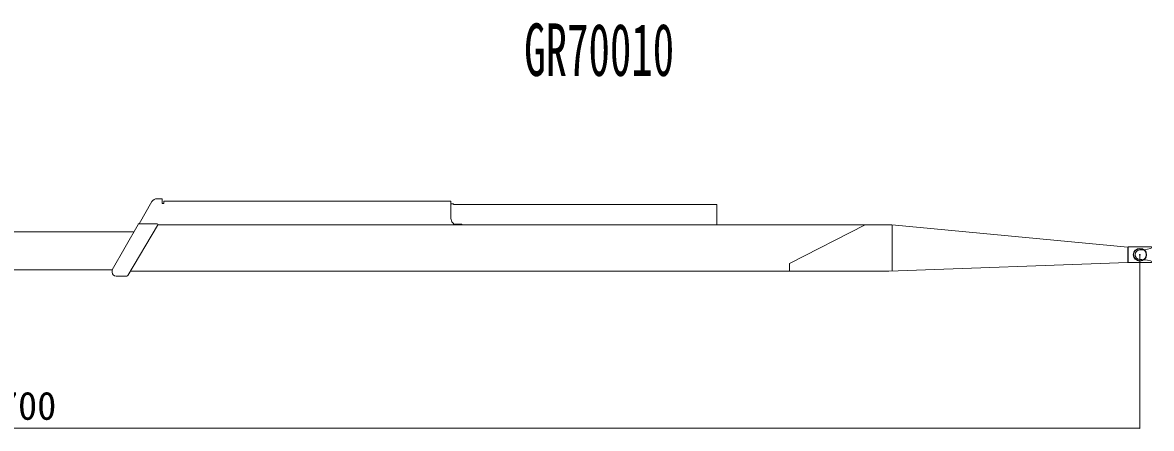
# Model space of a CAD drawing. Units: millimetres, scale not verified. Extents: x -33906 to 32977, y -25518 to 130343.
# Drawn here: x -23100 to -14269, y -17669 to -14494 of the extents above; entities that cross this region are included whole.
import ezdxf
from ezdxf.enums import TextEntityAlignment as Align

# ---------------------------------------------------------------- set-up
doc = ezdxf.new("R2010")
doc.units = ezdxf.units.MM
doc.header["$LTSCALE"] = 200
doc.header["$PDMODE"] = 32
doc.header["$PDSIZE"] = 100
doc.layers.add('0-0_0', color=7, linetype='Continuous', lineweight=18)
doc.layers.add('0-1_DEFPOINTS', color=7, linetype='Continuous')
doc.styles.add('ＭＳ ゴシック', font='')
doc.styles.get('ＭＳ ゴシック').set_extended_font_data('MS Gothic')

# ---------------------------------------------------------------- blocks, each defined once
blk = doc.blocks.new('_OPEN30')
at = {"layer": '0-0_0'}
blk.add_line((0, 0), (-1, 0), dxfattribs=at)
blk.add_lwpolyline([(-1, 0.27), (0, 0), (-1, -0.27)], dxfattribs=at)
blk = doc.blocks.new('D1')
at = {"layer": '0-0_0'}
for p, q in [((-27818.5, -1094.5), (-27818.5, -2452.7)), ((-27818.5, -2451.7), (-45518.5, -2451.7))]:
    blk.add_line(p, q, dxfattribs=at)
at = {"layer": '0-1_DEFPOINTS'}
blk.add_point((-27818.5, -1094), dxfattribs=at)
at = {"layer": '0-0_0', "xscale": 2.77, "yscale": 2.77}
blk.add_blockref('_OPEN30', (-27818.5, -2451.7), dxfattribs=at)
at = {"layer": '0-0_0', "style": 'ＭＳ ゴシック'}
blk.add_text('17700', height=219.9, dxfattribs=at).set_placement((-37043.5, -2451.2), align=Align.BOTTOM_LEFT)

msp = doc.modelspace()

# ---------------------------------------------------------------- linework, layer by layer
at = {"layer": '0-0_0'}
for p, q in [((-22189.1, -16067.3), (-22088, -15894.6)), ((-22049.1, -15872.3), (-22009.1, -15872.3)), ((-22009.6, -15882), (-22009.6, -15882)), ((-22009.1, -15872.3), (-22009.1, -15908.3)), ((-21994.1, -15892.3), (-21994.1, -15908.3)), ((-19749.1, -15892.3), (-21994.1, -15892.3)), ((-19749.1, -15908.3), (-19749.1, -15892.3)), ((-22009.1, -15908.3), (-21994.1, -15908.3)), ((-19749.1, -15908.3), (-19749.1, -16025.6)), ((-19749.1, -15913.3), (-19731.1, -15913.3)), ((-19730.1, -15914.3), (-19731.1, -15913.3)), ((-22189.1, -16067.4), (-22189.1, -16067.3)), ((-22188.3, -16067.3), (-22051.8, -16067.3)), ((-19729.1, -16066.3), (-19734.5, -16061)), ((-19729.1, -16071.3), (-19729.1, -16066.3)), ((-26891.4, -16131.4), (-22230.6, -16131.4)), ((-22399.1, -16427.3), (-22197, -16072.4)), ((-22043.2, -16082.5), (-22276.2, -16472.5)), ((-16300.3, -16077.3), (-22041.8, -16077.3)), ((-17099.8, -16379.6), (-16507.4, -16077.3)), ((-16300.3, -16077.3), (-14454.1, -16250.3)), ((-16299.1, -16078.6), (-16299.1, -16077.3)), ((-16297.1, -16436.9), (-16297.1, -16077.6)), ((-14454.1, -16253.3), (-14450.1, -16249.3)), ((-14269.1, -16249.3), (-14450.1, -16249.3)), ((-14450.1, -16371.3), (-14450.1, -16249.3)), ((-14344.1, -16272.6), (-14359.1, -16272.6)), ((-14339.1, -16271.3), (-14344.1, -16272.6)), ((-14321.3, -16271.3), (-14339.1, -16271.3)), ((-14299.1, -16266.9), (-14317, -16270.9)), ((-14299.1, -16266.9), (-14275.4, -16261.7)), ((-14269.1, -16249.3), (-14269.1, -16253.9)), ((-17099.8, -16437.8), (-17099.8, -16379.6)), ((-14454.1, -16367.3), (-14450.1, -16371.3)), ((-14450.1, -16371.3), (-14269.1, -16371.3)), ((-14344.1, -16348), (-14359.1, -16348)), ((-14339.1, -16349.3), (-14344.1, -16348)), ((-14321.3, -16349.3), (-14339.1, -16349.3)), ((-14299.1, -16353.7), (-14317, -16349.8)), ((-14299.1, -16353.7), (-14275.4, -16359)), ((-14269.1, -16366.8), (-14269.1, -16371.3)), ((-27059.5, -16427.1), (-22399, -16427.1)), ((-22399.1, -16427.3), (-22399.1, -16447.3)), ((-22284.8, -16477.3), (-22369.1, -16477.3)), ((-22255.5, -16437.8), (-19051.1, -16437.8)), ((-18626.1, -16437.8), (-19051.1, -16437.8)), ((-18626.1, -16437.8), (-16322.8, -16437.8))]:
    msp.add_line(p, q, dxfattribs=at)
for points in [[(-19730.1, -15914.3), (-19730.1, -15917.8), (-17686.1, -15917.8), (-17670.1, -15917.8), (-17670.1, -16077.3)], [(-19664.1, -16077.3), (-19664.1, -16071.3), (-19729.1, -16071.3)], [(-16322.8, -16437.8), (-14454.1, -16370.3), (-14454.1, -16250.3)]]:
    msp.add_lwpolyline(points, dxfattribs=at)
for centre, radius, start, end in [((-22049.1, -15917.3), 45, 90, 149.64383), ((-22188.3, -16077.3), 10, 90, 150.34089), ((-22051.8, -16077.3), 10, 329.13911, 90), ((-19699.1, -16025.6), 50, 180, 225), ((-14359.1, -16310.3), 37.7, 90, 270), ((-14321.3, -16251.3), 20, 270, 282.40742), ((-14277.1, -16253.9), 8, 282.40742, 0), ((-14321.3, -16369.3), 20, 77.59258, 90), ((-14277.1, -16366.8), 8, 0, 77.59258), ((-22369.1, -16447.3), 30, 180, 270), ((-22284.8, -16467.3), 10, 270, 329.13911)]:
    msp.add_arc(centre, radius, start, end, dxfattribs=at)
msp.add_point((-14359.1, -16310.3), dxfattribs=at)

# ---------------------------------------------------------------- block references
msp.add_blockref('D1', (13459.3, -15216.3), dxfattribs=at)

# ---------------------------------------------------------------- texts
at = {"layer": '0-0_0', "style": 'ＭＳ ゴシック', "width": 0.6}
msp.add_text('GR70010', height=410.6, dxfattribs=at).set_placement((-19175.8, -15034.5), align=Align.BOTTOM_LEFT)

doc.saveas('drawing.dxf')
